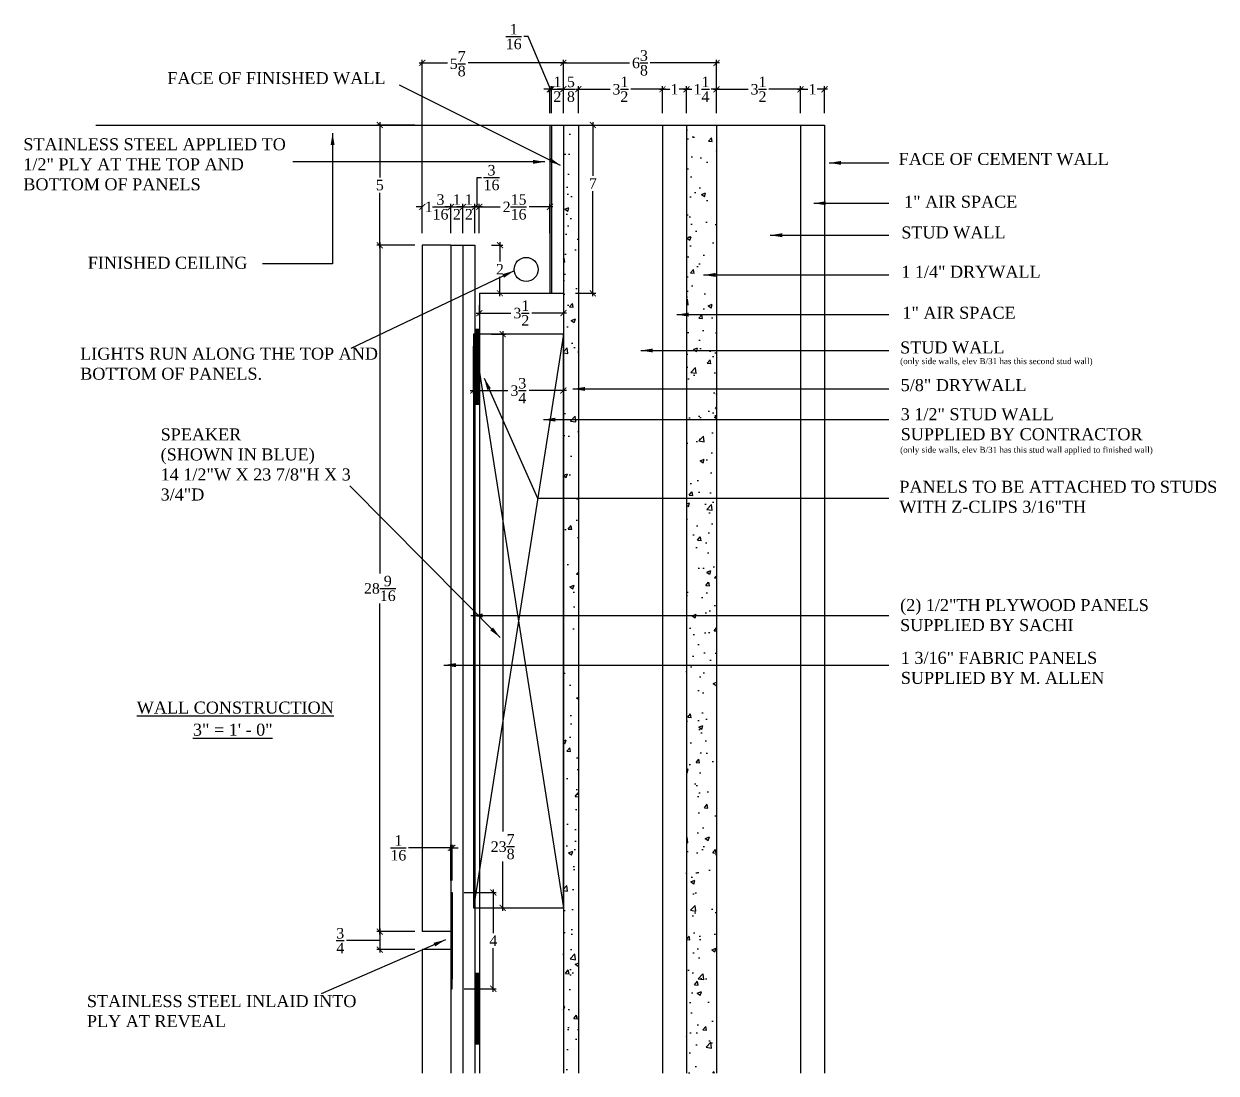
# Model space of a CAD drawing. Header units: inches. Extents: x -8 to 7069, y -18 to 1274.
# Drawn here: x 6271.93 to 6321.58, y 1221.28 to 1264.94 of the extents above; entities that cross this region are included whole.
import ezdxf

# ---------------------------------------------------------------- set-up
doc = ezdxf.new("R2010")
doc.units = ezdxf.units.IN
doc.header["$MEASUREMENT"] = 0
doc.layers.add('VIEWPORT', color=7, linetype='Continuous')
doc.styles.add('BOOKMAN', font='BOOKOS.TTF')
doc.dimstyles.new('SACHI-3', dxfattribs={"dimtxt": 0.4375, "dimasz": 0.25, "dimexe": 0.125, "dimexo": 0.5, "dimgap": 0.09, "dimtad": 0, "dimtih": 1, "dimtoh": 1, "dimdec": 5, "dimzin": 3, "dimdsep": 46, "dimlunit": 5, "dimtxsty": 'BOOKMAN', "dimblk": 'ARCHTICK', "dimcen": 0, "dimdle": 0.125, "dimclrd": 5, "dimclre": 5, "dimclrt": 5, "dimadec": 1, "dimazin": 0, "dimtfac": 1, "dimtdec": 5, "dimtofl": 0, "dimtmove": 0, "dimatfit": 3, "dimfxl": 0, "dimtolj": 1, "dimtzin": 0, "dimarcsym": 0})

# ---------------------------------------------------------------- blocks, each defined once
blk = doc.blocks.new('_ARCHTICK')
at = {"color": 0, "linetype": 'ByBlock', "const_width": 0.15}
blk.add_lwpolyline([(-0.5, -0.5), (0.5, 0.5)], dxfattribs=at)
blk = doc.blocks.new('*D463')
at = {"layer": 'Defpoints', "color": 0}
for p in [(6300.773, 1262.223), (6300.773, 1260.733), (6304.273, 1260.733)]:
    blk.add_point(p, dxfattribs=at)
at = {"layer": 'VIEWPORT', "color": 5, "lineweight": -2}
for p, q in [((6300.648, 1262.223), (6302.09, 1262.223)), ((6300.773, 1261.233), (6300.773, 1262.348)), ((6304.398, 1262.223), (6302.956, 1262.223)), ((6304.273, 1261.233), (6304.273, 1262.348))]:
    blk.add_line(p, q, dxfattribs=at)
at = {"layer": 'VIEWPORT', "color": 5, "lineweight": -2, "xscale": 0.25, "yscale": 0.25, "zscale": 0.25, "rotation": 180}
blk.add_blockref('_ARCHTICK', (6300.773, 1262.223), dxfattribs=at)
at = {"layer": 'VIEWPORT', "color": 5, "lineweight": -2, "xscale": 0.25, "yscale": 0.25, "zscale": 0.25}
blk.add_blockref('_ARCHTICK', (6304.273, 1262.223), dxfattribs=at)
at = {"layer": 'VIEWPORT', "color": 5, "insert": (6302.523, 1262.223), "char_height": 0.4375, "attachment_point": 5, "style": 'BOOKMAN'}
blk.add_mtext('\\A1;3{\\H1.000000x;\\S1/2;}', dxfattribs=at)
blk = doc.blocks.new('*D464')
at = {"layer": 'Defpoints', "color": 0}
for p in [(6299.523, 1262.223), (6299.523, 1260.733), (6300.773, 1260.733)]:
    blk.add_point(p, dxfattribs=at)
at = {"layer": 'VIEWPORT', "color": 5, "lineweight": -2}
for p, q in [((6299.398, 1262.223), (6299.742, 1262.223)), ((6299.523, 1261.233), (6299.523, 1262.348)), ((6300.898, 1262.223), (6300.554, 1262.223)), ((6300.773, 1261.233), (6300.773, 1262.348))]:
    blk.add_line(p, q, dxfattribs=at)
at = {"layer": 'VIEWPORT', "color": 5, "lineweight": -2, "xscale": 0.25, "yscale": 0.25, "zscale": 0.25, "rotation": 180}
blk.add_blockref('_ARCHTICK', (6299.523, 1262.223), dxfattribs=at)
at = {"layer": 'VIEWPORT', "color": 5, "lineweight": -2, "xscale": 0.25, "yscale": 0.25, "zscale": 0.25}
blk.add_blockref('_ARCHTICK', (6300.773, 1262.223), dxfattribs=at)
at = {"layer": 'VIEWPORT', "color": 5, "insert": (6300.148, 1262.223), "char_height": 0.4375, "attachment_point": 5, "style": 'BOOKMAN'}
blk.add_mtext('\\A1;1{\\H1.000000x;\\S1/4;}', dxfattribs=at)
blk = doc.blocks.new('*D465')
at = {"layer": 'Defpoints', "color": 0}
for p in [(6298.523, 1262.223), (6298.523, 1260.733), (6299.523, 1260.733)]:
    blk.add_point(p, dxfattribs=at)
at = {"layer": 'VIEWPORT', "color": 5, "lineweight": -2}
for p, q in [((6298.398, 1262.223), (6298.83, 1262.223)), ((6298.523, 1261.233), (6298.523, 1262.348)), ((6299.648, 1262.223), (6299.217, 1262.223)), ((6299.523, 1261.233), (6299.523, 1262.348))]:
    blk.add_line(p, q, dxfattribs=at)
at = {"layer": 'VIEWPORT', "color": 5, "lineweight": -2, "xscale": 0.25, "yscale": 0.25, "zscale": 0.25, "rotation": 180}
blk.add_blockref('_ARCHTICK', (6298.523, 1262.223), dxfattribs=at)
at = {"layer": 'VIEWPORT', "color": 5, "lineweight": -2, "xscale": 0.25, "yscale": 0.25, "zscale": 0.25}
blk.add_blockref('_ARCHTICK', (6299.523, 1262.223), dxfattribs=at)
at = {"layer": 'VIEWPORT', "color": 5, "insert": (6299.023, 1262.223), "char_height": 0.4375, "attachment_point": 5, "style": 'BOOKMAN'}
blk.add_mtext('\\A1;1', dxfattribs=at)
blk = doc.blocks.new('*D466')
at = {"layer": 'Defpoints', "color": 0}
for p in [(6295.023, 1262.223), (6295.023, 1260.733), (6298.523, 1260.733)]:
    blk.add_point(p, dxfattribs=at)
at = {"layer": 'VIEWPORT', "color": 5, "lineweight": -2}
for p, q in [((6294.898, 1262.223), (6296.34, 1262.223)), ((6295.023, 1261.233), (6295.023, 1262.348)), ((6298.648, 1262.223), (6297.206, 1262.223)), ((6298.523, 1261.233), (6298.523, 1262.348))]:
    blk.add_line(p, q, dxfattribs=at)
at = {"layer": 'VIEWPORT', "color": 5, "lineweight": -2, "xscale": 0.25, "yscale": 0.25, "zscale": 0.25, "rotation": 180}
blk.add_blockref('_ARCHTICK', (6295.023, 1262.223), dxfattribs=at)
at = {"layer": 'VIEWPORT', "color": 5, "lineweight": -2, "xscale": 0.25, "yscale": 0.25, "zscale": 0.25}
blk.add_blockref('_ARCHTICK', (6298.523, 1262.223), dxfattribs=at)
at = {"layer": 'VIEWPORT', "color": 5, "insert": (6296.773, 1262.223), "char_height": 0.4375, "attachment_point": 5, "style": 'BOOKMAN'}
blk.add_mtext('\\A1;3{\\H1.000000x;\\S1/2;}', dxfattribs=at)
blk = doc.blocks.new('*D467')
at = {"layer": 'Defpoints', "color": 0}
for p in [(6294.398, 1262.223), (6294.398, 1260.733), (6295.023, 1260.733)]:
    blk.add_point(p, dxfattribs=at)
at = {"layer": 'VIEWPORT', "color": 5, "lineweight": -2}
for p, q in [((6294.398, 1262.223), (6294.148, 1262.223)), ((6294.398, 1261.233), (6294.398, 1262.348)), ((6295.023, 1261.233), (6295.023, 1262.348)), ((6295.023, 1262.223), (6295.273, 1262.223))]:
    blk.add_line(p, q, dxfattribs=at)
at = {"layer": 'VIEWPORT', "color": 5, "lineweight": -2, "xscale": 0.25, "yscale": 0.25, "zscale": 0.25}
blk.add_blockref('_ARCHTICK', (6294.398, 1262.223), dxfattribs=at)
at = {"layer": 'VIEWPORT', "color": 5, "lineweight": -2, "xscale": 0.25, "yscale": 0.25, "zscale": 0.25, "rotation": 180}
blk.add_blockref('_ARCHTICK', (6295.023, 1262.223), dxfattribs=at)
at = {"layer": 'VIEWPORT', "color": 5, "insert": (6294.711, 1262.223), "char_height": 0.4375, "attachment_point": 5, "style": 'BOOKMAN'}
blk.add_mtext('\\A1;{\\H1.000000x;\\S5/8;}', dxfattribs=at)
blk = doc.blocks.new('*D468')
at = {"layer": 'Defpoints', "color": 0}
for p in [(6293.898, 1262.223), (6293.898, 1260.733), (6294.398, 1260.733)]:
    blk.add_point(p, dxfattribs=at)
at = {"layer": 'VIEWPORT', "color": 5, "lineweight": -2}
for p, q in [((6293.898, 1262.223), (6293.648, 1262.223)), ((6293.898, 1261.233), (6293.898, 1262.348)), ((6294.398, 1261.233), (6294.398, 1262.348)), ((6294.398, 1262.223), (6294.648, 1262.223))]:
    blk.add_line(p, q, dxfattribs=at)
at = {"layer": 'VIEWPORT', "color": 5, "lineweight": -2, "xscale": 0.25, "yscale": 0.25, "zscale": 0.25}
blk.add_blockref('_ARCHTICK', (6293.898, 1262.223), dxfattribs=at)
at = {"layer": 'VIEWPORT', "color": 5, "lineweight": -2, "xscale": 0.25, "yscale": 0.25, "zscale": 0.25, "rotation": 180}
blk.add_blockref('_ARCHTICK', (6294.398, 1262.223), dxfattribs=at)
at = {"layer": 'VIEWPORT', "color": 5, "insert": (6294.148, 1262.223), "char_height": 0.4375, "attachment_point": 5, "style": 'BOOKMAN'}
blk.add_mtext('\\A1;{\\H1.000000x;\\S1/2;}', dxfattribs=at)
blk = doc.blocks.new('*D469')
at = {"layer": 'Defpoints', "color": 0}
for p in [(6293.836, 1262.223), (6293.836, 1260.733), (6293.898, 1260.733)]:
    blk.add_point(p, dxfattribs=at)
at = {"layer": 'VIEWPORT', "color": 5, "lineweight": -2}
for p, q in [((6292.93, 1264.415), (6292.75, 1264.415)), ((6293.867, 1262.223), (6292.93, 1264.415)), ((6293.836, 1262.223), (6293.586, 1262.223)), ((6293.836, 1261.233), (6293.836, 1262.348)), ((6293.898, 1262.223), (6293.836, 1262.223)), ((6293.898, 1261.233), (6293.898, 1262.348)), ((6293.898, 1262.223), (6294.148, 1262.223))]:
    blk.add_line(p, q, dxfattribs=at)
at = {"layer": 'VIEWPORT', "color": 5, "lineweight": -2, "xscale": 0.25, "yscale": 0.25, "zscale": 0.25}
blk.add_blockref('_ARCHTICK', (6293.836, 1262.223), dxfattribs=at)
at = {"layer": 'VIEWPORT', "color": 5, "lineweight": -2, "xscale": 0.25, "yscale": 0.25, "zscale": 0.25, "rotation": 180}
blk.add_blockref('_ARCHTICK', (6293.898, 1262.223), dxfattribs=at)
at = {"layer": 'VIEWPORT', "color": 5, "insert": (6292.329, 1264.415), "char_height": 0.4375, "attachment_point": 5, "style": 'BOOKMAN'}
blk.add_mtext('\\A1;{\\H1.000000x;\\S1/16;}', dxfattribs=at)
blk = doc.blocks.new('*D470')
at = {"layer": 'Defpoints', "color": 0}
for p in [(6305.273, 1262.223), (6304.273, 1260.733), (6305.273, 1260.733)]:
    blk.add_point(p, dxfattribs=at)
at = {"layer": 'VIEWPORT', "color": 5, "lineweight": -2}
for p, q in [((6304.148, 1262.223), (6304.58, 1262.223)), ((6304.273, 1261.233), (6304.273, 1262.348)), ((6305.398, 1262.223), (6304.967, 1262.223)), ((6305.273, 1261.233), (6305.273, 1262.348))]:
    blk.add_line(p, q, dxfattribs=at)
at = {"layer": 'VIEWPORT', "color": 5, "lineweight": -2, "xscale": 0.25, "yscale": 0.25, "zscale": 0.25, "rotation": 180}
blk.add_blockref('_ARCHTICK', (6304.273, 1262.223), dxfattribs=at)
at = {"layer": 'VIEWPORT', "color": 5, "lineweight": -2, "xscale": 0.25, "yscale": 0.25, "zscale": 0.25}
blk.add_blockref('_ARCHTICK', (6305.273, 1262.223), dxfattribs=at)
at = {"layer": 'VIEWPORT', "color": 5, "insert": (6304.773, 1262.223), "char_height": 0.4375, "attachment_point": 5, "style": 'BOOKMAN'}
blk.add_mtext('\\A1;1', dxfattribs=at)
blk = doc.blocks.new('*D471')
at = {"layer": 'Defpoints', "color": 0}
for p in [(6294.398, 1260.733), (6294.398, 1253.733), (6295.626, 1253.733)]:
    blk.add_point(p, dxfattribs=at)
at = {"layer": 'VIEWPORT', "color": 5, "lineweight": -2}
for p, q in [((6294.898, 1260.733), (6295.751, 1260.733)), ((6295.626, 1260.858), (6295.626, 1258.619)), ((6295.626, 1253.608), (6295.626, 1257.986)), ((6294.898, 1253.733), (6295.751, 1253.733))]:
    blk.add_line(p, q, dxfattribs=at)
at = {"layer": 'VIEWPORT', "color": 5, "lineweight": -2, "xscale": 0.25, "yscale": 0.25, "zscale": 0.25}
for p, rotation in [((6295.626, 1260.733), 90), ((6295.626, 1253.733), 270)]:
    blk.add_blockref('_ARCHTICK', p, dxfattribs=dict(at, rotation=rotation))
at = {"layer": 'VIEWPORT', "color": 5, "insert": (6295.626, 1258.302), "char_height": 0.4375, "attachment_point": 5, "style": 'BOOKMAN'}
blk.add_mtext('\\A1;7', dxfattribs=at)
blk = doc.blocks.new('*D472')
at = {"layer": 'Defpoints', "color": 0}
for p in [(6286.755, 1260.733), (6288.711, 1260.733), (6288.711, 1255.733)]:
    blk.add_point(p, dxfattribs=at)
at = {"layer": 'VIEWPORT', "color": 5, "lineweight": -2}
for p, q in [((6288.211, 1260.733), (6286.63, 1260.733)), ((6286.755, 1260.858), (6286.755, 1258.554)), ((6286.755, 1255.608), (6286.755, 1257.913)), ((6288.211, 1255.733), (6286.63, 1255.733))]:
    blk.add_line(p, q, dxfattribs=at)
at = {"layer": 'VIEWPORT', "color": 5, "lineweight": -2, "xscale": 0.25, "yscale": 0.25, "zscale": 0.25}
for p, rotation in [((6286.755, 1260.733), 90), ((6286.755, 1255.733), 270)]:
    blk.add_blockref('_ARCHTICK', p, dxfattribs=dict(at, rotation=rotation))
at = {"layer": 'VIEWPORT', "color": 5, "insert": (6286.755, 1258.233), "char_height": 0.4375, "attachment_point": 5, "style": 'BOOKMAN'}
blk.add_mtext('\\A1;5', dxfattribs=at)
blk = doc.blocks.new('*D473')
at = {"layer": 'Defpoints', "color": 0}
for p in [(6289.711, 1257.327), (6288.523, 1255.733), (6289.711, 1255.733)]:
    blk.add_point(p, dxfattribs=at)
at = {"layer": 'VIEWPORT', "color": 5, "lineweight": -2}
for p, q in [((6288.523, 1257.327), (6288.273, 1257.327)), ((6288.523, 1256.233), (6288.523, 1257.452)), ((6289.711, 1256.233), (6289.711, 1257.452)), ((6289.711, 1257.327), (6289.961, 1257.327))]:
    blk.add_line(p, q, dxfattribs=at)
at = {"layer": 'VIEWPORT', "color": 5, "lineweight": -2, "xscale": 0.25, "yscale": 0.25, "zscale": 0.25}
blk.add_blockref('_ARCHTICK', (6288.523, 1257.327), dxfattribs=at)
at = {"layer": 'VIEWPORT', "color": 5, "lineweight": -2, "xscale": 0.25, "yscale": 0.25, "zscale": 0.25, "rotation": 180}
blk.add_blockref('_ARCHTICK', (6289.711, 1257.327), dxfattribs=at)
at = {"layer": 'VIEWPORT', "color": 5, "insert": (6289.117, 1257.327), "char_height": 0.4375, "attachment_point": 5, "style": 'BOOKMAN'}
blk.add_mtext('\\A1;1{\\H1.000000x;\\S3/16;}', dxfattribs=at)
blk = doc.blocks.new('*D474')
at = {"layer": 'Defpoints', "color": 0}
for p in [(6290.211, 1257.327), (6289.711, 1255.733), (6290.211, 1255.733)]:
    blk.add_point(p, dxfattribs=at)
at = {"layer": 'VIEWPORT', "color": 5, "lineweight": -2}
for p, q in [((6289.711, 1257.327), (6289.461, 1257.327)), ((6289.711, 1256.233), (6289.711, 1257.452)), ((6290.211, 1256.233), (6290.211, 1257.452)), ((6290.211, 1257.327), (6290.461, 1257.327))]:
    blk.add_line(p, q, dxfattribs=at)
at = {"layer": 'VIEWPORT', "color": 5, "lineweight": -2, "xscale": 0.25, "yscale": 0.25, "zscale": 0.25}
blk.add_blockref('_ARCHTICK', (6289.711, 1257.327), dxfattribs=at)
at = {"layer": 'VIEWPORT', "color": 5, "lineweight": -2, "xscale": 0.25, "yscale": 0.25, "zscale": 0.25, "rotation": 180}
blk.add_blockref('_ARCHTICK', (6290.211, 1257.327), dxfattribs=at)
at = {"layer": 'VIEWPORT', "color": 5, "insert": (6289.961, 1257.327), "char_height": 0.4375, "attachment_point": 5, "style": 'BOOKMAN'}
blk.add_mtext('\\A1;{\\H1.000000x;\\S1/2;}', dxfattribs=at)
blk = doc.blocks.new('*D475')
at = {"layer": 'Defpoints', "color": 0}
for p in [(6290.711, 1257.327), (6290.211, 1255.733), (6290.711, 1255.733)]:
    blk.add_point(p, dxfattribs=at)
at = {"layer": 'VIEWPORT', "color": 5, "lineweight": -2}
for p, q in [((6290.211, 1257.327), (6289.961, 1257.327)), ((6290.211, 1256.233), (6290.211, 1257.452)), ((6290.711, 1256.233), (6290.711, 1257.452)), ((6290.711, 1257.327), (6290.961, 1257.327))]:
    blk.add_line(p, q, dxfattribs=at)
at = {"layer": 'VIEWPORT', "color": 5, "lineweight": -2, "xscale": 0.25, "yscale": 0.25, "zscale": 0.25}
blk.add_blockref('_ARCHTICK', (6290.211, 1257.327), dxfattribs=at)
at = {"layer": 'VIEWPORT', "color": 5, "lineweight": -2, "xscale": 0.25, "yscale": 0.25, "zscale": 0.25, "rotation": 180}
blk.add_blockref('_ARCHTICK', (6290.711, 1257.327), dxfattribs=at)
at = {"layer": 'VIEWPORT', "color": 5, "insert": (6290.461, 1257.327), "char_height": 0.4375, "attachment_point": 5, "style": 'BOOKMAN'}
blk.add_mtext('\\A1;{\\H1.000000x;\\S1/2;}', dxfattribs=at)
blk = doc.blocks.new('*D476')
at = {"layer": 'Defpoints', "color": 0}
for p in [(6293.836, 1257.327), (6290.898, 1255.733), (6293.836, 1255.733)]:
    blk.add_point(p, dxfattribs=at)
at = {"layer": 'VIEWPORT', "color": 5, "lineweight": -2}
for p, q in [((6290.773, 1257.327), (6291.763, 1257.327)), ((6290.898, 1256.233), (6290.898, 1257.452)), ((6293.961, 1257.327), (6292.971, 1257.327)), ((6293.836, 1256.233), (6293.836, 1257.452))]:
    blk.add_line(p, q, dxfattribs=at)
at = {"layer": 'VIEWPORT', "color": 5, "lineweight": -2, "xscale": 0.25, "yscale": 0.25, "zscale": 0.25, "rotation": 180}
blk.add_blockref('_ARCHTICK', (6290.898, 1257.327), dxfattribs=at)
at = {"layer": 'VIEWPORT', "color": 5, "lineweight": -2, "xscale": 0.25, "yscale": 0.25, "zscale": 0.25}
blk.add_blockref('_ARCHTICK', (6293.836, 1257.327), dxfattribs=at)
at = {"layer": 'VIEWPORT', "color": 5, "insert": (6292.367, 1257.327), "char_height": 0.4375, "attachment_point": 5, "style": 'BOOKMAN'}
blk.add_mtext('\\A1;2{\\H1.000000x;\\S15/16;}', dxfattribs=at)
blk = doc.blocks.new('*D477')
at = {"layer": 'Defpoints', "color": 0}
for p in [(6290.898, 1255.733), (6290.898, 1253.733), (6291.755, 1253.733)]:
    blk.add_point(p, dxfattribs=at)
at = {"layer": 'VIEWPORT', "color": 5, "lineweight": -2}
for p, q in [((6291.398, 1255.733), (6291.88, 1255.733)), ((6291.755, 1255.858), (6291.755, 1255.054)), ((6291.755, 1253.608), (6291.755, 1254.413)), ((6291.398, 1253.733), (6291.88, 1253.733))]:
    blk.add_line(p, q, dxfattribs=at)
at = {"layer": 'VIEWPORT', "color": 5, "lineweight": -2, "xscale": 0.25, "yscale": 0.25, "zscale": 0.25}
for p, rotation in [((6291.755, 1255.733), 90), ((6291.755, 1253.733), 270)]:
    blk.add_blockref('_ARCHTICK', p, dxfattribs=dict(at, rotation=rotation))
at = {"layer": 'VIEWPORT', "color": 5, "insert": (6291.755, 1254.733), "char_height": 0.4375, "attachment_point": 5, "style": 'BOOKMAN'}
blk.add_mtext('\\A1;2', dxfattribs=at)
blk = doc.blocks.new('*D478')
at = {"layer": 'Defpoints', "color": 0}
for p in [(6288.711, 1255.733), (6286.755, 1227.171), (6288.711, 1227.171)]:
    blk.add_point(p, dxfattribs=at)
at = {"layer": 'VIEWPORT', "color": 5, "lineweight": -2}
for p, q in [((6288.211, 1255.733), (6286.63, 1255.733)), ((6286.755, 1255.858), (6286.755, 1242.076)), ((6286.755, 1227.046), (6286.755, 1240.829)), ((6288.211, 1227.171), (6286.63, 1227.171))]:
    blk.add_line(p, q, dxfattribs=at)
at = {"layer": 'VIEWPORT', "color": 5, "lineweight": -2, "xscale": 0.25, "yscale": 0.25, "zscale": 0.25}
for p, rotation in [((6286.755, 1255.733), 90), ((6286.755, 1227.171), 270)]:
    blk.add_blockref('_ARCHTICK', p, dxfattribs=dict(at, rotation=rotation))
at = {"layer": 'VIEWPORT', "color": 5, "insert": (6286.755, 1241.452), "char_height": 0.4375, "attachment_point": 5, "style": 'BOOKMAN'}
blk.add_mtext('\\A1;28{\\H1.000000x;\\S9/16;}', dxfattribs=at)
blk = doc.blocks.new('*D479')
at = {"layer": 'Defpoints', "color": 0}
for p in [(6288.711, 1227.171), (6286.755, 1226.421), (6288.711, 1226.421)]:
    blk.add_point(p, dxfattribs=at)
at = {"layer": 'VIEWPORT', "color": 5, "lineweight": -2}
for p, q in [((6286.755, 1227.296), (6286.755, 1226.296)), ((6285.549, 1226.796), (6285.369, 1226.796)), ((6286.755, 1226.796), (6285.549, 1226.796)), ((6288.211, 1227.171), (6286.63, 1227.171)), ((6288.211, 1226.421), (6286.63, 1226.421))]:
    blk.add_line(p, q, dxfattribs=at)
at = {"layer": 'VIEWPORT', "color": 5, "lineweight": -2, "xscale": 0.25, "yscale": 0.25, "zscale": 0.25}
for p, rotation in [((6286.755, 1227.171), 90), ((6286.755, 1226.421), 270)]:
    blk.add_blockref('_ARCHTICK', p, dxfattribs=dict(at, rotation=rotation))
at = {"layer": 'VIEWPORT', "color": 5, "insert": (6285.108, 1226.796), "char_height": 0.4375, "attachment_point": 5, "style": 'BOOKMAN'}
blk.add_mtext('\\A1;{\\H1.000000x;\\S3/4;}', dxfattribs=at)
blk = doc.blocks.new('*D480')
at = {"layer": 'Defpoints', "color": 0}
for p in [(6289.773, 1228.796), (6289.773, 1224.796), (6291.48, 1224.796)]:
    blk.add_point(p, dxfattribs=at)
at = {"layer": 'VIEWPORT', "color": 5, "lineweight": -2}
for p, q in [((6290.273, 1228.796), (6291.605, 1228.796)), ((6291.48, 1228.921), (6291.48, 1227.105)), ((6291.48, 1224.671), (6291.48, 1226.487)), ((6290.273, 1224.796), (6291.605, 1224.796))]:
    blk.add_line(p, q, dxfattribs=at)
at = {"layer": 'VIEWPORT', "color": 5, "lineweight": -2, "xscale": 0.25, "yscale": 0.25, "zscale": 0.25}
for p, rotation in [((6291.48, 1228.796), 90), ((6291.48, 1224.796), 270)]:
    blk.add_blockref('_ARCHTICK', p, dxfattribs=dict(at, rotation=rotation))
at = {"layer": 'VIEWPORT', "color": 5, "insert": (6291.48, 1226.796), "char_height": 0.4375, "attachment_point": 5, "style": 'BOOKMAN'}
blk.add_mtext('\\A1;4', dxfattribs=at)
blk = doc.blocks.new('*D481')
at = {"layer": 'Defpoints', "color": 0}
for p in [(6289.711, 1230.657), (6289.711, 1228.796), (6289.773, 1228.796)]:
    blk.add_point(p, dxfattribs=at)
at = {"layer": 'VIEWPORT', "color": 5, "lineweight": -2}
for p, q in [((6289.711, 1229.296), (6289.711, 1230.782)), ((6289.773, 1229.296), (6289.773, 1230.782)), ((6289.711, 1230.657), (6287.947, 1230.657)), ((6289.773, 1230.657), (6290.023, 1230.657))]:
    blk.add_line(p, q, dxfattribs=at)
at = {"layer": 'VIEWPORT', "color": 5, "lineweight": -2, "xscale": 0.25, "yscale": 0.25, "zscale": 0.25}
blk.add_blockref('_ARCHTICK', (6289.711, 1230.657), dxfattribs=at)
at = {"layer": 'VIEWPORT', "color": 5, "lineweight": -2, "xscale": 0.25, "yscale": 0.25, "zscale": 0.25, "rotation": 180}
blk.add_blockref('_ARCHTICK', (6289.773, 1230.657), dxfattribs=at)
at = {"layer": 'VIEWPORT', "color": 5, "insert": (6287.526, 1230.657), "char_height": 0.4375, "attachment_point": 5, "style": 'BOOKMAN'}
blk.add_mtext('\\A1;{\\H1.000000x;\\S1/16;}', dxfattribs=at)
blk = doc.blocks.new('*D482')
at = {"layer": 'Defpoints', "color": 0}
for p in [(6300.773, 1263.319), (6294.398, 1260.733), (6300.773, 1260.733)]:
    blk.add_point(p, dxfattribs=at)
at = {"layer": 'VIEWPORT', "color": 5, "lineweight": -2}
for p, q in [((6294.273, 1263.319), (6297.154, 1263.319)), ((6294.398, 1261.233), (6294.398, 1263.444)), ((6300.898, 1263.319), (6298.018, 1263.319)), ((6300.773, 1261.233), (6300.773, 1263.444))]:
    blk.add_line(p, q, dxfattribs=at)
at = {"layer": 'VIEWPORT', "color": 5, "lineweight": -2, "xscale": 0.25, "yscale": 0.25, "zscale": 0.25, "rotation": 180}
blk.add_blockref('_ARCHTICK', (6294.398, 1263.319), dxfattribs=at)
at = {"layer": 'VIEWPORT', "color": 5, "lineweight": -2, "xscale": 0.25, "yscale": 0.25, "zscale": 0.25}
blk.add_blockref('_ARCHTICK', (6300.773, 1263.319), dxfattribs=at)
at = {"layer": 'VIEWPORT', "color": 5, "insert": (6297.586, 1263.319), "char_height": 0.4375, "attachment_point": 5, "style": 'BOOKMAN'}
blk.add_mtext('\\A1;6{\\H1.000000x;\\S3/8;}', dxfattribs=at)
blk = doc.blocks.new('*D483')
at = {"layer": 'Defpoints', "color": 0}
for p in [(6290.711, 1257.327), (6290.711, 1255.733), (6290.898, 1255.733)]:
    blk.add_point(p, dxfattribs=at)
at = {"layer": 'VIEWPORT', "color": 5, "lineweight": -2}
for p, q in [((6290.805, 1257.327), (6290.805, 1258.548)), ((6290.805, 1258.548), (6290.985, 1258.548)), ((6291.023, 1257.327), (6290.586, 1257.327)), ((6290.711, 1256.233), (6290.711, 1257.452)), ((6290.898, 1256.233), (6290.898, 1257.452))]:
    blk.add_line(p, q, dxfattribs=at)
at = {"layer": 'VIEWPORT', "color": 5, "lineweight": -2, "xscale": 0.25, "yscale": 0.25, "zscale": 0.25, "rotation": 180}
blk.add_blockref('_ARCHTICK', (6290.711, 1257.327), dxfattribs=at)
at = {"layer": 'VIEWPORT', "color": 5, "lineweight": -2, "xscale": 0.25, "yscale": 0.25, "zscale": 0.25}
blk.add_blockref('_ARCHTICK', (6290.898, 1257.327), dxfattribs=at)
at = {"layer": 'VIEWPORT', "color": 5, "insert": (6291.406, 1258.548), "char_height": 0.4375, "attachment_point": 5, "style": 'BOOKMAN'}
blk.add_mtext('\\A1;{\\H1.000000x;\\S3/16;}', dxfattribs=at)
blk = doc.blocks.new('*D484')
at = {"layer": 'Defpoints', "color": 0}
for p in [(6288.523, 1263.319), (6294.398, 1260.733), (6288.523, 1255.733)]:
    blk.add_point(p, dxfattribs=at)
at = {"layer": 'VIEWPORT', "color": 5, "lineweight": -2}
for p, q in [((6288.398, 1263.319), (6289.566, 1263.319)), ((6288.523, 1256.233), (6288.523, 1263.444)), ((6294.523, 1263.319), (6290.43, 1263.319)), ((6294.398, 1261.233), (6294.398, 1263.444))]:
    blk.add_line(p, q, dxfattribs=at)
at = {"layer": 'VIEWPORT', "color": 5, "lineweight": -2, "xscale": 0.25, "yscale": 0.25, "zscale": 0.25, "rotation": 180}
blk.add_blockref('_ARCHTICK', (6288.523, 1263.319), dxfattribs=at)
at = {"layer": 'VIEWPORT', "color": 5, "lineweight": -2, "xscale": 0.25, "yscale": 0.25, "zscale": 0.25}
blk.add_blockref('_ARCHTICK', (6294.398, 1263.319), dxfattribs=at)
at = {"layer": 'VIEWPORT', "color": 5, "insert": (6289.998, 1263.283), "char_height": 0.4375, "attachment_point": 5, "style": 'BOOKMAN'}
blk.add_mtext('\\A1;5{\\H1.000000x;\\S7/8;}', dxfattribs=at)
blk = doc.blocks.new('*D501')
at = {"layer": 'Defpoints', "color": 0}
for p in [(6290.898, 1253.733), (6294.398, 1253.733), (6294.398, 1252.91)]:
    blk.add_point(p, dxfattribs=at)
at = {"layer": 'VIEWPORT', "color": 5, "lineweight": -2}
for p, q in [((6290.898, 1253.233), (6290.898, 1252.785)), ((6294.398, 1253.233), (6294.398, 1252.785)), ((6290.773, 1252.91), (6292.215, 1252.91)), ((6294.523, 1252.91), (6293.081, 1252.91))]:
    blk.add_line(p, q, dxfattribs=at)
at = {"layer": 'VIEWPORT', "color": 5, "lineweight": -2, "xscale": 0.25, "yscale": 0.25, "zscale": 0.25, "rotation": 180}
blk.add_blockref('_ARCHTICK', (6290.898, 1252.91), dxfattribs=at)
at = {"layer": 'VIEWPORT', "color": 5, "lineweight": -2, "xscale": 0.25, "yscale": 0.25, "zscale": 0.25}
blk.add_blockref('_ARCHTICK', (6294.398, 1252.91), dxfattribs=at)
at = {"layer": 'VIEWPORT', "color": 5, "insert": (6292.648, 1252.91), "char_height": 0.4375, "attachment_point": 5, "style": 'BOOKMAN'}
blk.add_mtext('\\A1;3{\\H1.000000x;\\S1/2;}', dxfattribs=at)
blk = doc.blocks.new('*D671')
at = {"layer": 'Defpoints', "color": 0}
for p in [(6290.898, 1252.036), (6290.898, 1228.161), (6291.87, 1228.161)]:
    blk.add_point(p, dxfattribs=at)
at = {"layer": 'VIEWPORT', "color": 5, "lineweight": -2}
for p, q in [((6291.87, 1252.161), (6291.87, 1231.332)), ((6291.398, 1252.036), (6291.995, 1252.036)), ((6291.87, 1228.036), (6291.87, 1230.085)), ((6291.398, 1228.161), (6291.995, 1228.161))]:
    blk.add_line(p, q, dxfattribs=at)
at = {"layer": 'VIEWPORT', "color": 5, "lineweight": -2, "xscale": 0.25, "yscale": 0.25, "zscale": 0.25}
for p, rotation in [((6291.87, 1252.036), 90), ((6291.87, 1228.161), 270)]:
    blk.add_blockref('_ARCHTICK', p, dxfattribs=dict(at, rotation=rotation))
at = {"layer": 'VIEWPORT', "color": 5, "insert": (6291.87, 1230.708), "char_height": 0.4375, "attachment_point": 5, "style": 'BOOKMAN'}
blk.add_mtext('\\A1;23{\\H1.000000x;\\S7/8;}', dxfattribs=at)
blk = doc.blocks.new('*D672')
at = {"layer": 'Defpoints', "color": 0}
for p in [(6290.648, 1252.036), (6294.398, 1252.036), (6294.398, 1249.684)]:
    blk.add_point(p, dxfattribs=at)
at = {"layer": 'VIEWPORT', "color": 5, "lineweight": -2}
for p, q in [((6290.648, 1251.536), (6290.648, 1249.559)), ((6294.398, 1251.536), (6294.398, 1249.559)), ((6290.523, 1249.684), (6292.079, 1249.684)), ((6294.523, 1249.684), (6292.967, 1249.684))]:
    blk.add_line(p, q, dxfattribs=at)
at = {"layer": 'VIEWPORT', "color": 5, "lineweight": -2, "xscale": 0.25, "yscale": 0.25, "zscale": 0.25, "rotation": 180}
blk.add_blockref('_ARCHTICK', (6290.648, 1249.684), dxfattribs=at)
at = {"layer": 'VIEWPORT', "color": 5, "lineweight": -2, "xscale": 0.25, "yscale": 0.25, "zscale": 0.25}
blk.add_blockref('_ARCHTICK', (6294.398, 1249.684), dxfattribs=at)
at = {"layer": 'VIEWPORT', "color": 5, "insert": (6292.523, 1249.684), "char_height": 0.4375, "attachment_point": 5, "style": 'BOOKMAN'}
blk.add_mtext('\\A1;3{\\H1.000000x;\\S3/4;}', dxfattribs=at)

msp = doc.modelspace()

# ---------------------------------------------------------------- hatches: boundary and pattern name
at = {"layer": 'VIEWPORT'}
h = msp.add_hatch(dxfattribs=at)
h.set_pattern_fill('AR-CONC', color=256, scale=0.25, style=0)
h.set_pattern_definition([(50, (0, 0), (1.79315046, -0.15688034), [0.1875, -2.0625]), (355, (0, 0), (-0.34687833, 1.88048033), [0.15, -1.65]), (100.4514, (0.1494, -0.013), (1.44627345, 1.72359886), [0.1593505, -1.7528553]), (46.1842, (0, 0.5), (2.6681026, -0.4137975), [0.28125, -3.09375]), (96.6356, (0.2223, 0.4655), (2.3366568, 2.4352947), [0.2390257, -2.6292825]), (351.1842, (0, 0.5), (2.3366549, 2.4352965), [0.225, -2.475]), (21, (0.25, 0.375), (1.49226763, -1.00654723), [0.1875, -2.0625]), (326, (0.25, 0.375), (0.60828833, 1.8128751), [0.15, -1.65]), (71.4514, (0.3744, 0.2911), (2.10055657, 0.80632624), [0.1593505, -1.7528553]), (37.5, (0, 0), (0.03039964, 0.832234635), [0, -1.63, 0, -1.675, 0, -1.65625]), (7.5, (0, 0), (0.65767384, 0.98602928), [0, -0.955, 0, -1.5925, 0, -0.63125]), (327.5, (-0.5575, 0), (1.33455609, -0.05638718), [0, -0.625, 0, -1.95, 0, -2.5875]), (317.5, (-0.8075, 0), (1.45796542, 0.25026246), [0, -0.8125, 0, -1.295, 0, -1.8375])])
h.paths.add_polyline_path([(6300.773337, 1260.733349), (6299.523337, 1260.733349), (6299.523337, 1221.28228), (6300.773337, 1221.28228)])
h.paths.add_polyline_path([(6295.023337, 1260.733349), (6294.398337, 1260.733349), (6294.398337, 1221.28228), (6295.023337, 1221.28228)])
h = msp.add_hatch(dxfattribs=at)
h.set_pattern_fill('PLASTI', color=256, scale=0.25, style=0)
h.set_pattern_definition([(0, (-1, 0), (0, 0.0625), []), (0, (-1, 0.00781), (0, 0.0625), []), (0, (-1, 0.015625), (0, 0.0625), []), (0, (-1, 0.03906), (0, 0.0625), [])])
h.paths.add_polyline_path([(6290.898337, 1252.245104), (6290.710837, 1252.245104), (6290.710837, 1249.120104), (6290.898337, 1249.120104)])
h = msp.add_hatch(dxfattribs=at)
h.set_pattern_fill('PLASTI', color=256, scale=0.25, style=0)
h.set_pattern_definition([(0, (-1, -26.80281), (0, 0.0625), []), (0, (-1, -26.795), (0, 0.0625), []), (0, (-1, -26.787185), (0, 0.0625), []), (0, (-1, -26.76375), (0, 0.0625), [])])
h.paths.add_polyline_path([(6290.898337, 1225.442294), (6290.710837, 1225.442294), (6290.710837, 1222.504794), (6290.898337, 1222.504794)])

# ---------------------------------------------------------------- linework, layer by layer
for p, q in [((6274.933452, 1260.733349), (6305.273337, 1260.733349)), ((6293.898337, 1260.733349), (6293.898337, 1253.733349)), ((6294.398337, 1260.733349), (6294.398337, 1221.28228)), ((6295.023337, 1260.733349), (6295.023337, 1221.28228)), ((6298.523337, 1260.733349), (6298.523337, 1221.28228)), ((6299.523337, 1260.733349), (6299.523337, 1221.28228)), ((6300.773337, 1260.733349), (6300.773337, 1221.28228)), ((6304.273337, 1260.733349), (6304.273337, 1221.28228)), ((6305.273337, 1260.733349), (6305.273337, 1221.28228)), ((6289.710837, 1255.733349), (6289.710837, 1228.795849)), ((6289.710837, 1255.733349), (6290.710837, 1255.733349)), ((6290.210837, 1255.733349), (6290.210837, 1221.28228)), ((6290.710837, 1255.733349), (6290.710837, 1224.420849)), ((6290.898337, 1253.733349), (6294.398337, 1253.733349)), ((6290.898337, 1253.733349), (6290.898337, 1221.28228)), ((6290.710837, 1252.245104), (6290.898337, 1252.245104)), ((6290.710837, 1249.120104), (6290.898337, 1249.120104)), ((6290.710837, 1225.442294), (6290.898337, 1225.442294)), ((6289.710837, 1224.795849), (6289.710837, 1221.28228)), ((6290.710837, 1224.420849), (6290.710837, 1221.28228)), ((6290.710837, 1222.504794), (6290.898337, 1222.504794))]:
    msp.add_line(p, q, dxfattribs=at)
at = {"layer": 'VIEWPORT', "color": 4}
for p, q in [((6293.835837, 1260.733349), (6293.835837, 1253.733349)), ((6294.398337, 1252.036416), (6290.648337, 1228.161416)), ((6290.648337, 1252.036416), (6294.398337, 1228.161416)), ((6294.398337, 1252.036416), (6290.648337, 1252.036416)), ((6290.648337, 1252.036416), (6290.648337, 1228.161416)), ((6294.398337, 1228.161416), (6294.398337, 1252.036416)), ((6289.710837, 1228.795849), (6289.773337, 1228.795849)), ((6289.710837, 1228.795849), (6289.710837, 1224.795849)), ((6289.773337, 1228.795849), (6289.773337, 1225.18806)), ((6290.648337, 1228.161416), (6294.398337, 1228.161416)), ((6289.710837, 1224.795849), (6289.773337, 1224.795849)), ((6289.773337, 1224.795849), (6289.773337, 1225.18806))]:
    msp.add_line(p, q, dxfattribs=at)
at = {"layer": 'VIEWPORT', "color": 6}
for p, q in [((6288.523337, 1255.733349), (6288.523337, 1227.170849)), ((6289.710837, 1255.733349), (6288.523337, 1255.733349)), ((6289.710837, 1227.170849), (6288.523337, 1227.170849)), ((6289.710837, 1226.420849), (6288.523337, 1226.420849)), ((6288.523337, 1226.420849), (6288.523337, 1221.28228))]:
    msp.add_line(p, q, dxfattribs=at)
at = {"layer": 'VIEWPORT'}
msp.add_circle((6292.846216, 1254.724995), 0.5, dxfattribs=at)

# ---------------------------------------------------------------- texts
at = {"char_height": 0.5, "width": 53.87060253, "attachment_point": 1, "style": 'BOOKMAN'}
for s, insert in [('{\\LWALL CONSTRUCTION}', (6276.633992, 1236.743181)), ('{\\L3" = 1\' - 0"}', (6278.973355, 1235.823562))]:
    msp.add_mtext(s, dxfattribs=dict(at, insert=insert))
at = {"layer": 'VIEWPORT', "attachment_point": 1, "style": 'BOOKMAN'}
for s, insert, char_height, width in [('FACE OF FINISHED WALL', (6277.907507, 1262.935907), 0.5, 13.43379997), ('STAINLESS STEEL APPLIED TO 1/2" PLY AT THE TOP AND BOTTOM OF PANELS', (6271.910711, 1260.183901), 0.5, 11.16706921), ('FACE OF CEMENT WALL', (6308.360699, 1259.571307), 0.5, 13.43379997), ('1" AIR SPACE', (6308.585559, 1257.79446), 0.5, 13.43379997), ('STUD WALL', (6308.467368, 1256.513691), 0.5, 13.43379997), ('FINISHED CEILING', (6274.594833, 1255.251799), 0.5, 13.43379997), ('1 1/4" DRYWALL', (6308.467384, 1254.878314), 0.5, 13.43379997), ('1" AIR SPACE', (6308.514634, 1253.173978), 0.5, 13.43379997), ('STUD WALL', (6308.420101, 1251.727912), 0.5, 13.43379997), ('LIGHTS RUN ALONG THE TOP AND BOTTOM OF PANELS.', (6274.278755, 1251.470268), 0.5, 12.64137926), ('(only side walls, elev B/31 has this second stud wall)', (6308.420101, 1251.034079), 0.25, 13.43379997), ('5/8" DRYWALL', (6308.443527, 1250.161484), 0.5, 13.43379997), ('3 1/2" STUD WALL\\PSUPPLIED BY CONTRACTOR', (6308.443527, 1248.951985), 0.5, 13.43379997), ('SPEAKER\\P(SHOWN IN BLUE)\\P14 1/2"W X 23 7/8"H X 3 3/4"D', (6277.627621, 1248.110119), 0.5, 8.59764015), ('(only side walls, elev B/31 has this stud wall applied to finished wall)', (6308.420101, 1247.344406), 0.25, 13.43379997), ('PANELS TO BE ATTACHED TO STUDS WITH Z-CLIPS 3/16"TH', (6308.38746, 1245.932102), 0.5, 13.27220366), ('(2) 1/2"TH PLYWOOD PANELS\\PSUPPLIED BY SACHI', (6308.419687, 1241.009697), 0.5, 13.43379997), ('1 3/16" FABRIC PANELS \\PSUPPLIED BY M. ALLEN', (6308.448236, 1238.812219), 0.5, 13.43379997), ('STAINLESS STEEL INLAID INTO PLY AT REVEAL', (6274.559104, 1224.529976), 0.5, 11.6014856)]:
    msp.add_mtext(s, dxfattribs=dict(at, insert=insert, char_height=char_height, width=width))

# ---------------------------------------------------------------- dimensions: what is measured, and where the dimension line sits
at = {"layer": 'VIEWPORT'}
for base, p1, p2, picture, middle in [((6293.835837, 1262.223066), (6293.898337, 1260.733349), (6293.835837, 1260.733349), '*D469', (6292.660192, 1264.414556)), ((6288.523337, 1263.318778), (6294.398337, 1260.733349), (6288.523337, 1255.733349), '*D484', (6289.998467, 1263.283331))]:
    dim = msp.add_linear_dim(base=base, p1=p1, p2=p2, dimstyle='SACHI-3', override={"dimtmove": 1}, dxfattribs=at)
    dim.commit()
    dim.dimension.update_dxf_attribs({"geometry": picture, "text_midpoint": middle, "dimtype": 160})
for base, p1, p2, picture, middle in [((6300.773337, 1263.318778), (6294.398337, 1260.733349), (6300.773337, 1260.733349), '*D482', (6297.585837, 1263.318778)), ((6300.773337, 1262.223066), (6304.273337, 1260.733349), (6300.773337, 1260.733349), '*D463', (6302.523337, 1262.223066)), ((6289.710837, 1257.326751), (6288.523337, 1255.733349), (6289.710837, 1255.733349), '*D473', (6289.117087, 1257.326751)), ((6294.398337, 1252.910004), (6290.898337, 1253.733349), (6294.398337, 1253.733349), '*D501', (6292.648337, 1252.910004)), ((6294.398337, 1249.683696), (6290.648337, 1252.036416), (6294.398337, 1252.036416), '*D672', (6292.523337, 1249.683696))]:
    dim = msp.add_linear_dim(base=base, p1=p1, p2=p2, dimstyle='SACHI-3', dxfattribs=at)
    dim.commit()
    dim.dimension.update_dxf_attribs({"geometry": picture, "text_midpoint": middle})
for base, p1, p2, picture, middle in [((6293.898337, 1262.223066), (6294.398337, 1260.733349), (6293.898337, 1260.733349), '*D468', (6294.148337, 1262.223066)), ((6294.398337, 1262.223066), (6295.023337, 1260.733349), (6294.398337, 1260.733349), '*D467', (6294.710837, 1262.223066)), ((6295.023337, 1262.223066), (6298.523337, 1260.733349), (6295.023337, 1260.733349), '*D466', (6296.773337, 1262.223066)), ((6298.523337, 1262.223066), (6299.523337, 1260.733349), (6298.523337, 1260.733349), '*D465', (6299.023337, 1262.223066)), ((6299.523337, 1262.223066), (6300.773337, 1260.733349), (6299.523337, 1260.733349), '*D464', (6300.148337, 1262.223066)), ((6305.273337, 1262.223066), (6304.273337, 1260.733349), (6305.273337, 1260.733349), '*D470', (6304.773337, 1262.223066)), ((6290.710837, 1257.326751), (6290.898337, 1255.733349), (6290.710837, 1255.733349), '*D483', (6291.074587, 1258.54832)), ((6290.210837, 1257.326751), (6289.710837, 1255.733349), (6290.210837, 1255.733349), '*D474', (6289.960837, 1257.326751)), ((6290.710837, 1257.326751), (6290.210837, 1255.733349), (6290.710837, 1255.733349), '*D475', (6290.460837, 1257.326751)), ((6293.835837, 1257.326751), (6290.898337, 1255.733349), (6293.835837, 1255.733349), '*D476', (6292.367087, 1257.326751))]:
    dim = msp.add_linear_dim(base=base, p1=p1, p2=p2, dimstyle='SACHI-3', override={"dimtmove": 1}, dxfattribs=at)
    dim.commit()
    dim.dimension.update_dxf_attribs({"geometry": picture, "text_midpoint": middle})
for base, p1, p2, picture, middle in [((6286.754528, 1260.733349), (6288.710837, 1255.733349), (6288.710837, 1260.733349), '*D472', (6286.754528, 1258.233349)), ((6291.755464, 1253.733349), (6290.898337, 1255.733349), (6290.898337, 1253.733349), '*D477', (6291.755464, 1254.733349)), ((6291.480427, 1224.795849), (6289.773337, 1228.795849), (6289.773337, 1224.795849), '*D480', (6291.480427, 1226.795849))]:
    dim = msp.add_linear_dim(base=base, p1=p1, p2=p2, angle=90, dimstyle='SACHI-3', dxfattribs=at)
    dim.commit()
    dim.dimension.update_dxf_attribs({"geometry": picture, "text_midpoint": middle})
for base, p1, p2, picture, middle in [((6295.625832, 1253.733349), (6294.398337, 1260.733349), (6294.398337, 1253.733349), '*D471', (6295.625832, 1258.302278)), ((6291.870289, 1228.161416), (6290.898337, 1252.036416), (6290.898337, 1228.161416), '*D671', (6291.870289, 1230.708247))]:
    dim = msp.add_linear_dim(base=base, p1=p1, p2=p2, angle=90, dimstyle='SACHI-3', dxfattribs=at)
    dim.commit()
    dim.dimension.update_dxf_attribs({"geometry": picture, "text_midpoint": middle, "dimtype": 160})
for base, p1, p2, picture, middle in [((6286.754528, 1227.170849), (6288.710837, 1255.733349), (6288.710837, 1227.170849), '*D478', (6286.754528, 1241.452099)), ((6286.754528, 1226.420849), (6288.710837, 1227.170849), (6288.710837, 1226.420849), '*D479', (6285.278641, 1226.795849))]:
    dim = msp.add_linear_dim(base=base, p1=p1, p2=p2, angle=90, dimstyle='SACHI-3', override={"dimtmove": 1}, dxfattribs=at)
    dim.commit()
    dim.dimension.update_dxf_attribs({"geometry": picture, "text_midpoint": middle})
dim = msp.add_linear_dim(base=(6289.710837, 1230.657164), p1=(6289.773337, 1228.795849), p2=(6289.710837, 1228.795849), dimstyle='SACHI-3', dxfattribs=at)
dim.commit()
dim.dimension.update_dxf_attribs({"geometry": '*D481', "text_midpoint": (6287.525718, 1230.657164), "dimtype": 160})

# ---------------------------------------------------------------- leaders
for points in [[(6294.282694, 1259.0563), (6287.571966, 1262.394512)], [(6284.787559, 1260.399808), (6284.787559, 1254.959234), (6281.867906, 1254.959234)], [(6293.629453, 1259.201806), (6283.136734, 1259.201806)], [(6305.463109, 1259.158178), (6307.952345, 1259.158178)], [(6304.823032, 1257.479639), (6307.952345, 1257.479639)], [(6303.009451, 1256.147469), (6307.952345, 1256.147469)], [(6292.344231, 1254.668192), (6285.543407, 1251.429939)], [(6300.235738, 1254.495578), (6307.952345, 1254.495578)], [(6299.115586, 1252.843687), (6307.952345, 1252.843687)], [(6297.622045, 1251.351656), (6307.952345, 1251.351656)], [(6291.098045, 1250.205251), (6293.321633, 1245.213947), (6307.95382, 1245.213947)], [(6294.794998, 1249.75306), (6307.952345, 1249.75306)], [(6293.568161, 1248.474176), (6307.952345, 1248.474176)], [(6291.760439, 1239.414413), (6285.499383, 1245.723785)], [(6290.54121, 1240.323546), (6307.952345, 1240.323546)], [(6289.421058, 1238.25933), (6307.952345, 1238.25933)], [(6289.483743, 1226.830313), (6284.314382, 1224.580591)]]:
    msp.add_leader(points, dimstyle='SACHI-3', override={"dimasz": 0.5, "dimgap": 0.09, "dimtad": 0, "dimclrd": 256}, dxfattribs=at)

doc.saveas('drawing.dxf')
